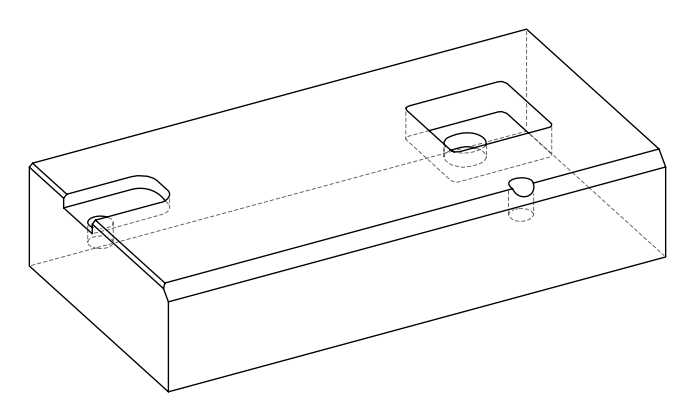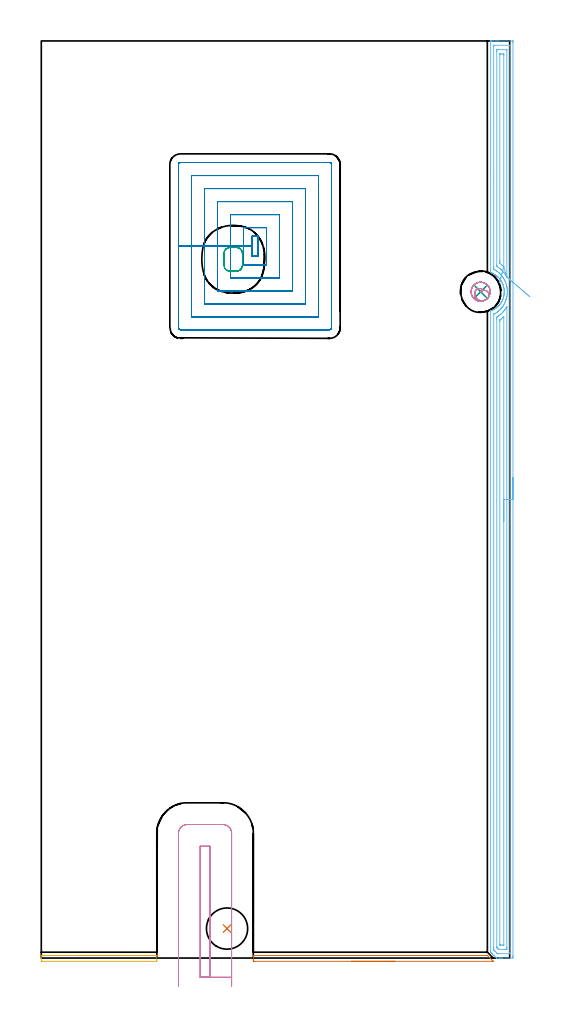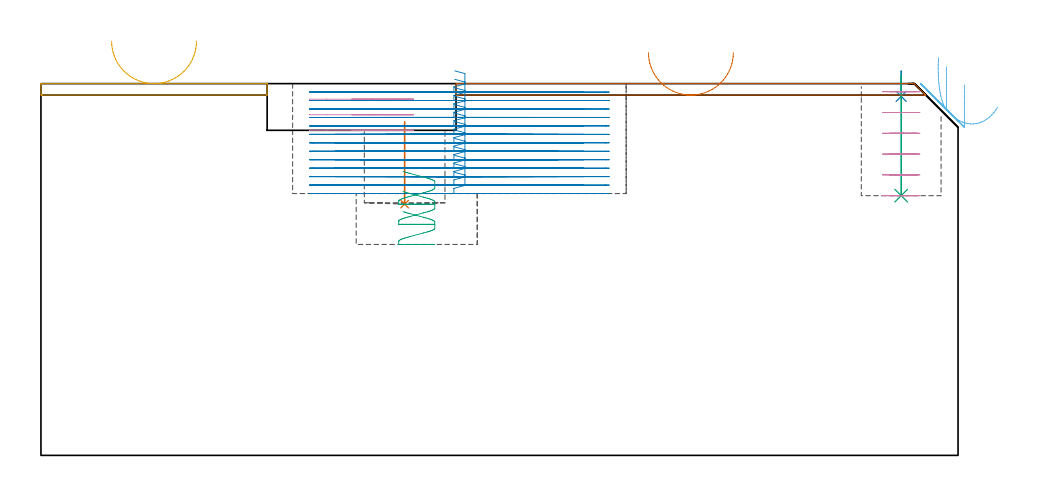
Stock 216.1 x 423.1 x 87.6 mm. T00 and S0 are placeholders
(PLAN: 10 operations, 6 tool changes, 49.2 min)
(1 INDEXABLE_INSERT_DRILL_BLIND_HOLE_FROM_SOLID | STEP1POCKET | NXT0302_009 | 0.08 min | 7975 mm3)
(2 SPOT_DRILL | STEP1POCKET_1 | NXT0321_9005460120000 | 0.05 min | 182 mm3)
(3 DRILL_BLIND_HOLE_INTO_CENTER | STEP1POCKET_1 | NXT0301_128 | 0.12 min | 2671 mm3)
(4 MILL_ROUGH_BLIND_HOLE_CONTOUR | STEP1POCKET_1 | NXT0201_013 | Spiral | 1.19 min | 4467 mm3)
(5 AREA_MILL | FG_CHAMFER_SURFACE | UGT0205_001 | 0.58 min | 201 mm3)
(6 AREA_MILL_1 | FG_CHAMFER_SURFACE_1 | UGT0205_001 | 13.73 min | 22233 mm3)
(7 AREA_MILL_2 | FG_CHAMFER_SURFACE_2 | UGT0205_001 | 1.03 min | 403 mm3)
(8 MILL_RECTANGULAR_POCKET | POCKET_RECTANGULAR_STRAIGHT | NXT0201_009 | Follow Part, ap 2, ae 75% | 29.89 min | 172721 mm3)
(9 MILL_RECTANGULAR_POCKET_1 | POCKET_RECTANGULAR_STRAIGHT_1 | UGT0201_104 | Follow Part, ap 5, ae 75% | 0.58 min | 8878 mm3)
(10 MILL_SLOT | SLOT_PARTIAL_RECTANGULAR | UGT0201_104 | Follow Part, ap 5, ae 75% | 1.97 min | 31008 mm3)
(TOOL NXT0302_009 | Index. Insert Drill 19mm [880-D1900L25-05] | D19 PA176 FL95 Z2)
(TOOL NXT0321_9005460120000 | NC Spot Drill, 142deg, 12mm, Carbide, Uncoated | D12 PA142 FL30 Z2)
(TOOL NXT0301_128 | Carbide Drill 12mm [861.1-1200-036A1-GP GC34] | D12 PA150 FL37.4 Z2)
(TOOL NXT0201_013 | ENDMILL 10mm | D10 FL30 Z4)
(TOOL UGT0205_001 | Chamfer Mill 20 x 3 x 45 deg. | D20 FL50 Z2)
(TOOL NXT0201_009 | ENDMILL 8mm [2P460-0800-NA 1630] | D8 FL26 Z6)
(TOOL UGT0201_104 | End Mill 20 mm | D20 FL22 Z2)
(OP 1 INDEXABLE_INSERT_DRILL_BLIND_HOLE_FROM_SOLID)
G17 G21 G94 G90
T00 M6
G54
G17 G0 G90 X85.7 Y13.6 S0 M3
G43 Z97.6 H1
G94 G81 G98 Z59.2 F250. R78.6
G80
M5
M2
(OP 2 SPOT_DRILL)
G17 G21 G94 G90
T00 M6
G54
G17 G0 G90 X202.7 Y307.4 S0 M3
G43 Z97.6 H0
G94 G81 G98 Z84.6 F250. R90.6
G80
M5
M2
(OP 3 DRILL_BLIND_HOLE_INTO_CENTER)
G17 G21 G94 G90
T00 M6
G54
G17 G0 G90 X202.7 Y307.4 S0 M3
G43 Z97.6 H1
G94 G81 G98 Z61.2 F250. R89.6
G80
M5
M2
(OP 4 MILL_ROUGH_BLIND_HOLE_CONTOUR)
G17 G21 G94 G90
T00 M6
G54
G17 G0 G90 X202.7 Y307.4 S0 M3
G43 Z97.6 H0
Z85.7
G94 G3 X202.96 Y308.761 R0.706 F250.
X200.654 Y308.21 R2.063
X201.122 Y303.937 R2.904
X205.907 Y304.388 R3.633
X205.712 Y310.607 R4.4
X205.907 Y304.388 R-4.4
X205.81 Y307.498 R2.2
X202.7 Y307.4 R2.2
G0 Z80.8
G3 X202.96 Y308.761 R0.706
X200.654 Y308.21 R2.063
X201.122 Y303.937 R2.904
X205.907 Y304.388 R3.633
X205.712 Y310.607 R4.4
X205.907 Y304.388 R-4.4
X205.81 Y307.498 R2.2
X202.7 Y307.4 R2.2
G0 Z75.9
G3 X202.96 Y308.761 R0.706
X200.654 Y308.21 R2.063
X201.122 Y303.937 R2.904
X205.907 Y304.388 R3.633
X205.712 Y310.607 R4.4
X205.907 Y304.388 R-4.4
X205.81 Y307.498 R2.2
X202.7 Y307.4 R2.2
G0 Z71.
G3 X202.96 Y308.761 R0.706
X200.654 Y308.21 R2.063
X201.122 Y303.937 R2.904
X205.907 Y304.388 R3.633
X205.712 Y310.607 R4.4
X205.907 Y304.388 R-4.4
X205.81 Y307.498 R2.2
X202.7 Y307.4 R2.2
G0 Z66.1
G3 X202.96 Y308.761 R0.706
X200.654 Y308.21 R2.063
X201.122 Y303.937 R2.904
X205.907 Y304.388 R3.633
X205.712 Y310.607 R4.4
X205.907 Y304.388 R-4.4
X205.81 Y307.498 R2.2
X202.7 Y307.4 R2.2
G0 Z61.2
G3 X202.96 Y308.761 R0.706
X200.654 Y308.21 R2.063
X201.122 Y303.937 R2.904
X205.907 Y304.388 R3.633
X205.712 Y310.607 R4.4
X205.907 Y304.388 R-4.4
X205.81 Y307.498 R2.2
X202.7 Y307.4 R2.2
G0 Z97.6
M5
M2
(OP 5 AREA_MILL)
G17 G21 G94 G90
T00 M6
G54
G17 G0 G90 X16.65 Y1.2 S1061 M3
G43 Z97.6 H0
G94 G1 X16.688 Z96.728 F250.
X16.802 Z95.863
X16.991 Z95.012
X17.253 Z94.18
X17.587 Z93.374
X17.99 Z92.6
X18.459 Z91.864
X18.99 Z91.172
X19.579 Z90.529
X20.222 Z89.939
X20.914 Z89.408
X21.65 Z88.94
X22.424 Z88.537
X23.23 Z88.203
X24.062 Z87.941
X24.914 Z87.752
X25.778 Z87.638
X26.65 Z87.6
X53.229
X53.29 Y1.195 Z87.593
X53.3 Y1.049 Z87.447
X53.299 Y-1.492 Z84.906
X53.229 Y-1.5 Z84.9
X0.306 Y-1.499 Z84.901
X0.071 Y-1.496 Z84.904
X0.001 Y-1.492 Z84.906
Y1.051 Z87.449
X0.01 Y1.195 Z87.593
X0.071 Y1.2 Z87.6
X26.65
X27.522 Z87.638
X28.387 Z87.752
X29.238 Z87.941
X30.07 Z88.203
X30.876 Z88.537
X31.65 Z88.94
X32.386 Z89.408
X33.078 Z89.939
X33.721 Z90.529
X34.31 Z91.172
X34.842 Z91.864
X35.31 Z92.6
X35.713 Z93.374
X36.047 Z94.18
X36.309 Z95.012
X36.498 Z95.863
X36.612 Z96.728
X36.65 Z97.6
M5
M2
(OP 6 AREA_MILL_1)
G17 G21 G94 G90
T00 M6
G54
G17 G0 G90 X217.6 Y221.55 S1061 M3
G43 Z97.6 H0
Z87.3
G94 G1 Y221.512 Z86.428 F250.
Y221.398 Z85.564
Y221.209 Z84.712
Y220.947 Z83.88
Y220.613 Z83.074
Y220.21 Z82.3
Y219.742 Z81.564
Y219.21 Z80.872
Y218.621 Z80.229
Y217.978 Z79.64
Y217.286 Z79.109
Y216.55 Z78.64
Y215.776 Z78.237
Y214.97 Z77.903
Y214.138 Z77.641
Y213.286 Z77.452
Y212.422 Z77.338
Y211.55 Z77.3
Y1.165
X217.599 Y0.624 Z77.301
X217.597 Y0.275 Z77.302
X217.593 Y0.01 Z77.304
X217.256 Y0. Z77.641
X212.887 Z82.007
X212.359 Z82.538
X212.013 Z82.883
X211.485 Z83.411
X211.139 Z83.755
X210.057 Z84.841
X210.047 Y0.001 Z84.851
X210.006 Y0.005 Z84.891
X209.971 Y0.028 Z84.926
X208.837 Y1.163 Z86.062
X208.227 Y1.772 Z86.671
X208.184 Y1.815 Z86.715
X207.983 Y2.017 Z86.916
X207.935 Y2.063 Z86.962
X207.886 Y2.113 Z87.013
X207.698 Y2.302 Z87.201
X207.644 Y2.354 Z87.253
X207.588 Y2.411 Z87.31
X207.43 Y2.572 Z87.466
X207.299 Y2.705 Z87.584
X207.3 Y3.305 Z87.6
Y298.244
X207.304 Y298.518 Z87.59
X207.381 Y298.554 Z87.515
X207.62 Y298.66 Z87.279
X207.644 Y298.67 Z87.255
X208.081 Y298.858 Z86.818
X208.275 Y298.941 Z86.623
X208.518 Y299.058 Z86.38
X208.604 Y299.099 Z86.294
X208.671 Y299.138 Z86.228
X208.955 Y299.306 Z85.942
X209.167 Y299.43 Z85.733
X209.392 Y299.577 Z85.508
X209.58 Y299.701 Z85.318
X209.829 Y299.881 Z85.066
X209.984 Y299.992 Z84.914
X210.033 Y300.032 Z84.866
X210.058 Y300.052 Z84.841
X210.51 Y300.448 Z84.388
X210.702 Y300.628 Z84.198
X210.949 Y300.86 Z83.949
X211.007 Y300.926 Z83.891
X211.139 Y301.077 Z83.757
X211.36 Y301.326 Z83.538
X211.576 Y301.592 Z83.32
X211.659 Y301.691 Z83.24
X211.731 Y301.779 Z83.169
X211.841 Y301.931 Z83.058
X212.013 Y302.19 Z82.885
X212.085 Y302.298 Z82.812
X212.318 Y302.672 Z82.581
X212.524 Y303.05 Z82.375
X212.532 Y303.065 Z82.367
X212.732 Y303.463 Z82.166
X212.778 Y303.566 Z82.119
X212.795 Y303.607 Z82.103
X212.887 Y303.83 Z82.013
X212.959 Y304.01 Z81.939
X213.122 Y304.459 Z81.777
X213.255 Y304.904 Z81.643
X213.366 Y305.352 Z81.531
X213.455 Y305.798 Z81.444
X213.52 Y306.246 Z81.376
X213.523 Y306.288 Z81.37
X213.542 Y306.478 Z81.351
X213.563 Y306.692 Z81.329
X213.565 Y306.746 Z81.326
X213.568 Y306.804 Z81.321
X213.571 Y306.855 Z81.319
X213.574 Y306.931 Z81.313
X213.588 Y307.154 Z81.307
Y307.41 Z81.303
X213.589 Y307.586 Z81.305
X213.586 Y307.658 Z81.307
X213.581 Y307.781 Z81.315
X213.568 Y308.032 Z81.324
X213.564 Y308.076 Z81.327
X213.53 Y308.48 Z81.369
X213.518 Y308.569 Z81.382
X213.467 Y308.926 Z81.431
X213.383 Y309.373 Z81.517
X213.276 Y309.819 Z81.623
X213.236 Y309.954 Z81.663
X213.178 Y310.151 Z81.72
X213.142 Y310.267 Z81.753
X213.126 Y310.31 Z81.766
X213.069 Y310.478 Z81.827
X212.986 Y310.713 Z81.908
X212.864 Y311.016 Z82.036
X212.785 Y311.204 Z82.112
X212.732 Y311.334 Z82.166
X212.629 Y311.549 Z82.27
X212.601 Y311.606 Z82.298
X212.356 Y312.056 Z82.544
X212.089 Y312.499 Z82.809
X212.013 Y312.612 Z82.885
X211.841 Y312.867 Z83.058
X211.643 Y313.133 Z83.257
X211.431 Y313.398 Z83.468
X210.95 Y313.932 Z83.949
X210.702 Y314.176 Z84.194
X210.593 Y314.286 Z84.305
X210.54 Y314.332 Z84.36
X210.391 Y314.459 Z84.508
X210.266 Y314.564 Z84.63
X210.19 Y314.63 Z84.708
X210.058 Y314.742 Z84.841
X209.768 Y314.967 Z85.132
X209.471 Y315.179 Z85.429
X209.167 Y315.373 Z85.733
X208.724 Y315.629 Z86.175
X208.264 Y315.871 Z86.636
X208.081 Y315.956 Z86.816
X208.048 Y315.972 Z86.849
X207.821 Y316.073 Z87.078
X207.634 Y316.145 Z87.266
X207.304 Y316.282 Z87.59
X207.3 Y317.013 Z87.6
Y422.923
X207.302 Y423.09 Z87.588
X207.434 Y423.097 Z87.459
X207.572 Y423.1 Z87.327
X207.826 Z87.073
X208.518 Z86.377
X209.737 Z85.159
X210.266 Z84.629
X210.875 Z84.02
X217.256 Z77.642
X217.524 Y423.096 Z77.374
X217.592 Y423.09 Z77.305
X217.599 Y423.019 Z77.299
X217.6 Y422.476 Z77.3
Y211.55
X216.186 Z78.714
X216.185 Y2.411 Z78.715
X216.183 Y2.065 Z78.717
X216.181 Y2.023 Z78.719
X216.179 Y2.01 Z78.721
X216.151 Y2.007 Z78.749
X216.044 Y2.003 Z78.856
X215.91 Y2. Z78.99
X211.139 Y2.001 Z83.761
X210.664 Y2.004 Z84.236
X210.469 Y2.01 Z84.431
X210.266 Y2.196 Z84.634
X210.042 Y2.411 Z84.858
X209.392 Y3.058 Z85.508
X209.146 Y3.305 Z85.754
X208.889 Y3.569 Z86.011
X208.721 Y3.743 Z86.179
X208.719 Y3.825 Z86.181
X208.716 Y3.997 Z86.184
X208.715 Y4.199 Z86.185
X208.714 Y4.892 Z86.186
X208.715 Y296.803 Z86.185
X208.717 Y296.976 Z86.183
X208.72 Y297.018 Z86.18
X208.722 Y297.033 Z86.178
X208.734 Y297.042 Z86.166
X208.788 Y297.074 Z86.112
X209.314 Y297.35 Z85.586
X209.363 Y297.379 Z85.537
X209.392 Y297.397 Z85.508
X209.905 Y297.72 Z84.995
X210.266 Y297.959 Z84.634
X210.431 Y298.075 Z84.469
X210.662 Y298.244 Z84.238
X210.924 Y298.465 Z83.976
X211.139 Y298.653 Z83.761
X211.391 Y298.881 Z83.509
X211.665 Y299.138 Z83.235
X211.838 Y299.317 Z83.062
X212.013 Y299.509 Z82.887
X212.253 Y299.786 Z82.647
X212.459 Y300.032 Z82.441
X212.651 Y300.273 Z82.249
X212.887 Y300.595 Z82.013
X213.02 Y300.789 Z81.88
X213.109 Y300.926 Z81.791
X213.361 Y301.335 Z81.539
X213.637 Y301.819 Z81.263
X213.664 Y301.868 Z81.236
X213.681 Y301.901 Z81.219
X213.761 Y302.061 Z81.139
X213.968 Y302.501 Z80.932
X214.056 Y302.713 Z80.844
X214.224 Y303.133 Z80.676
X214.396 Y303.607 Z80.504
X214.431 Y303.711 Z80.469
X214.455 Y303.79 Z80.445
X214.634 Y304.42 Z80.266
X214.65 Y304.484 Z80.25
X214.654 Y304.501 Z80.246
X214.803 Y305.222 Z80.097
X214.833 Y305.394 Z80.067
X214.919 Y305.997 Z79.981
X214.948 Y306.288 Z79.952
X214.986 Y306.822 Z79.914
X214.998 Y307.182 Z79.902
X214.997 Y307.705 Z79.903
X214.98 Y308.076 Z79.92
X214.932 Y308.665 Z79.968
X214.896 Y308.969 Z80.004
X214.85 Y309.3 Z80.05
X214.779 Y309.715 Z80.121
X214.748 Y309.863 Z80.152
X214.634 Y310.372 Z80.266
X214.528 Y310.757 Z80.372
X214.483 Y310.912 Z80.417
X214.23 Y311.651 Z80.67
X214.092 Y311.989 Z80.808
X213.853 Y312.544 Z81.047
X213.761 Y312.737 Z81.139
X213.516 Y313.188 Z81.384
X213.373 Y313.438 Z81.527
X213.188 Y313.745 Z81.712
X212.887 Y314.207 Z82.013
X212.799 Y314.332 Z82.101
X212.516 Y314.711 Z82.384
X212.073 Y315.226 Z82.827
X212.013 Y315.29 Z82.887
X211.613 Y315.706 Z83.287
X211.18 Y316.119 Z83.72
X211.139 Y316.155 Z83.761
X210.924 Y316.339 Z83.976
X210.266 Y316.841 Z84.634
X210.023 Y317.013 Z84.877
X209.392 Y317.394 Z85.508
X208.745 Y317.762 Z86.155
X208.721 Y317.784 Z86.179
X208.719 Y317.809 Z86.181
X208.717 Y317.907 Z86.183
X208.714 Y318.6 Z86.186
Y318.801
X208.715 Y420.689 Z86.185
X208.717 Y421.035 Z86.183
X208.719 Y421.077 Z86.181
X208.721 Y421.09 Z86.179
X208.749 Y421.093 Z86.151
X208.856 Y421.097 Z86.044
X208.99 Y421.1 Z85.91
X215.98 Z78.92
X216.136 Y421.097 Z78.764
X216.168 Y421.093 Z78.732
X216.179 Y421.09 Z78.721
X216.181 Y421.08 Z78.719
X216.183 Y421.043 Z78.717
X216.185 Y420.89 Z78.715
X216.186 Y211.55 Z78.714
X214.772 Z80.128
X214.771 Y4.952 Z80.129
X214.769 Y4.199 Z80.131
X214.767 Y4.063 Z80.133
X214.765 Y4.02 Z80.135
X214.731 Y4.01 Z80.169
X214.634 Y4.008 Z80.266
X213.954 Y4.001 Z80.946
X211.333 Z83.567
X211.139 Y4.004 Z83.761
X210.945 Y4.01 Z83.955
X210.897 Y4.014 Z84.003
X210.87 Y4.037 Z84.03
X210.813 Y4.089 Z84.087
X210.701 Y4.199 Z84.199
X210.266 Y4.64 Z84.634
X210.158 Y4.754 Z84.742
X210.135 Y4.788 Z84.765
X210.132 Y4.859 Z84.768
X210.13 Y4.952 Z84.77
X210.129 Y5.092 Z84.771
X210.128 Y5.233 Z84.772
X210.129 Y294.809 Z84.771
X210.132 Y295.563 Z84.768
X210.134 Y295.632 Z84.766
X210.136 Y295.661 Z84.764
X210.155 Y295.676 Z84.745
X210.266 Y295.751 Z84.634
X210.684 Y296.029 Z84.216
X211.139 Y296.338 Z83.761
X211.208 Y296.387 Z83.692
X211.301 Y296.457 Z83.599
X211.69 Y296.787 Z83.21
X212.013 Y297.068 Z82.887
X212.16 Y297.2 Z82.74
X212.321 Y297.35 Z82.579
X212.608 Y297.636 Z82.292
X212.887 Y297.937 Z82.013
X213.031 Y298.097 Z81.869
X213.158 Y298.244 Z81.742
X213.43 Y298.582 Z81.47
X213.761 Y299. Z81.139
X213.819 Y299.078 Z81.081
X213.861 Y299.138 Z81.039
X214.172 Y299.611 Z80.728
X214.436 Y300.032 Z80.464
X214.511 Y300.158 Z80.389
X214.634 Y300.373 Z80.266
X214.701 Y300.486 Z80.199
X214.759 Y300.583 Z80.141
X214.765 Y300.452 Z80.136
X214.769 Y300.172 Z80.131
X214.771 Y300.032 Z80.129
X214.772 Y211.55 Z80.128
X213.357 Z81.543
Y6.238
X213.355 Y6.11 Z81.545
X213.352 Y6.026 Z81.548
X213.35 Y6.009 Z81.55
X213.343 Y6.006 Z81.557
X213.317 Y6.004 Z81.583
X212.887 Y6. Z82.013
X211.999 Z82.901
X211.588 Y6.01 Z83.312
X211.549 Y6.016 Z83.351
X211.546 Y6.049 Z83.354
X211.544 Y6.097 Z83.356
X211.543 Y6.144 Z83.357
Y6.467
Y293.775
X211.545 Y294.255 Z83.355
X211.548 Y294.359 Z83.352
X211.55 Y294.379 Z83.35
X211.564 Y294.393 Z83.336
X211.607 Y294.428 Z83.293
X211.94 Y294.669 Z82.96
X211.982 Y294.701 Z82.918
X212.013 Y294.727 Z82.887
X212.458 Y295.108 Z82.442
X212.887 Y295.48 Z82.013
X212.93 Y295.519 Z81.97
X213.266 Y295.826 Z81.634
X213.351 Y295.898 Z81.549
X213.354 Y295.802 Z81.546
X213.356 Y295.676 Z81.544
X213.357 Y295.563 Z81.543
Y295.391
Y211.55
Y210.678 Z81.581
Y209.814 Z81.695
Y208.962 Z81.883
Y208.13 Z82.146
Y207.324 Z82.48
Y206.55 Z82.882
Y205.814 Z83.351
Y205.122 Z83.882
Y204.479 Z84.472
Y203.89 Z85.115
Y203.358 Z85.807
Y202.89 Z86.543
Y202.487 Z87.317
Y202.153 Z88.123
Y201.891 Z88.955
Y201.702 Z89.806
Y201.588 Z90.671
Y201.55 Z91.543
G0 Z97.6
X225.416 Y305.084
Z82.043
G1 X224.992 Y305.446 Z81.372
X224.526 Y305.845 Z80.753
X224.02 Y306.278 Z80.189
X223.479 Y306.741 Z79.685
X222.906 Y307.231 Z79.245
X222.307 Y307.744 Z78.873
X221.685 Y308.276 Z78.571
X221.046 Y308.823 Z78.341
X220.393 Y309.381 Z78.185
X219.733 Y309.946 Z78.105
X219.07 Y310.513 Z78.101
X218.41 Y311.078 Z78.173
X217.756 Y311.637 Z78.32
X217.115 Y312.185 Z78.542
X216.491 Y312.719 Z78.837
X215.889 Y313.234 Z79.202
X215.313 Y313.727 Z79.634
X214.769 Y314.193 Z80.131
X214.762 Y314.199 Z80.138
X214.751 Y314.212 Z80.149
X214.685 Y314.332 Z80.215
X214.634 Y314.421 Z80.266
X214.146 Y315.226 Z80.754
X213.761 Y315.792 Z81.139
X213.512 Y316.119 Z81.388
X212.887 Y316.855 Z82.013
X212.744 Y317.013 Z82.156
X212.381 Y317.385 Z82.519
X212.013 Y317.729 Z82.887
X211.814 Y317.907 Z83.086
X211.139 Y318.444 Z83.761
X210.655 Y318.801 Z84.245
X210.266 Y319.052 Z84.634
X210.185 Y319.106 Z84.715
X210.144 Y319.134 Z84.756
X210.135 Y319.274 Z84.765
X210.131 Y319.554 Z84.769
X210.129 Y319.694 Z84.771
Y418.148
X210.131 Y418.901 Z84.769
X210.133 Y419.037 Z84.767
X210.135 Y419.08 Z84.765
X210.169 Y419.09 Z84.731
X210.266 Y419.092 Z84.634
X210.946 Y419.099 Z83.954
X214.634 Z80.266
X214.699 Y419.098 Z80.201
X214.75 Y419.093 Z80.15
X214.762 Y419.09 Z80.138
X214.765 Y419.079 Z80.135
X214.768 Y419.041 Z80.132
X214.771 Y418.901 Z80.129
Y314.332
Y314.204
X214.77 Y314.194 Z80.13
X214.769 Y314.193 Z80.131
X213.351 Y318.883 Z81.549
X213.327 Y318.904 Z81.573
X213.223 Y318.998 Z81.677
X212.887 Y319.309 Z82.013
X212.45 Y319.694 Z82.45
X211.55 Y320.434 Z83.35
X211.548 Y320.588 Z83.352
X211.544 Y321.068 Z83.356
X211.543 Y321.482 Z83.357
Y321.963
Y416.862
X211.545 Y416.99 Z83.355
X211.548 Y417.074 Z83.352
X211.55 Y417.091 Z83.35
X211.557 Y417.093 Z83.343
X211.583 Y417.096 Z83.317
X212.013 Y417.1 Z82.887
X212.901 Z81.999
X213.312 Y417.09 Z81.588
X213.351 Y417.084 Z81.549
X213.354 Y417.051 Z81.546
X213.356 Y417.003 Z81.544
X213.357 Y416.956 Z81.543
Y416.633
Y319.053
X213.355 Y318.925 Z81.545
X213.352 Y318.887 Z81.548
X213.351 Y318.883 Z81.549
X213.137 Y318.076 Z81.802
X212.929 Y317.294 Z82.128
X212.73 Y316.542 Z82.522
X212.539 Y315.826 Z82.983
X212.36 Y315.152 Z83.507
X212.194 Y314.524 Z84.09
X212.041 Y313.948 Z84.727
X211.902 Y313.428 Z85.413
X211.78 Y312.968 Z86.144
X211.675 Y312.57 Z86.913
X211.587 Y312.24 Z87.716
X211.517 Y311.978 Z88.545
X211.466 Y311.786 Z89.395
X211.435 Y311.668 Z90.258
X211.423 Y311.622 Z91.129
X211.43 Y311.65 Z92.001
X211.457 Y311.751 Z92.867
X211.503 Y311.925 Z93.721
G0 Z97.6
M5
M2
(OP 7 AREA_MILL_2)
G17 G21 G94 G90
T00 M6
G54
G17 G0 G90 X163.15 Y-1.5 S1061 M3
G43 Z97.6 H0
Z94.9
G94 G1 X163.112 Z94.028 F250.
X162.998 Z93.164
X162.809 Z92.312
X162.547 Z91.48
X162.213 Z90.674
X161.81 Z89.9
X161.342 Z89.164
X160.81 Z88.472
X160.221 Z87.829
X159.578 Z87.24
X158.886 Z86.709
X158.15 Z86.24
X157.376 Z85.837
X156.57 Z85.503
X155.738 Z85.241
X154.887 Z85.052
X154.022 Z84.938
X153.15 Z84.9
X98.379
X98.169 Y-1.499 Z84.901
X97.934 Y-1.496 Z84.904
X97.802 Y-1.491 Z84.906
X97.8 Y-1.298 Z85.099
Y-1.033 Z85.364
Y-0.501 Z85.898
Y0.201 Z86.601
Y0.733 Z87.131
X97.801 Y0.92 Z87.319
X97.81 Y1.194 Z87.593
X97.934 Y1.2 Z87.6
X205.249
X205.796 Y1.196 Z87.586
X205.823 Y1.178 Z87.575
X208.034 Y-1.033 Z85.364
X208.218 Y-1.217 Z85.182
X208.357 Y-1.357 Z85.043
X208.467 Y-1.474 Z84.926
X208.487 Y-1.499 Z84.901
X208.235 Y-1.5 Z84.9
X153.15
X152.278 Z84.938
X151.414 Z85.052
X150.562 Z85.241
X149.73 Z85.503
X148.924 Z85.837
X148.15 Z86.24
X147.414 Z86.709
X146.722 Z87.24
X146.079 Z87.829
X145.49 Z88.472
X144.958 Z89.164
X144.49 Z89.9
X144.087 Z90.674
X143.753 Z91.48
X143.491 Z92.312
X143.302 Z93.164
X143.188 Z94.028
X143.15 Z94.9
G0 Z97.6
M5
M2
(OP 8 MILL_RECTANGULAR_POCKET)
G17 G21 G94 G90
T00 M6
G54
G17 G0 G90 X97.518 Y323.9 S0 M3
G43 Z97.601 H1
Z90.601
G94 G1 X99.9 Z89.963 F250.
Y333. Z87.525
X97.3 Z86.828
Y328.45 Z85.609
Y323.9 F500.
X99.9
Y333.
X97.3
Y328.45
X93.3
Y319.9
X103.9
Y337.
X93.3
Y328.45
X87.3
Y313.9
X109.9
Y343.
X87.3
Y328.45
X81.3
Y307.9
X115.9
Y349.
X81.3
Y328.45
X75.3
Y301.9
X121.9
Y355.
X75.3
Y328.45
X69.3
Y295.9
X127.9
Y361.
X69.3
Y328.45
X63.3
Y290.8
G3 X64.2 Y289.9 R0.9
G1 X133.
G3 X133.9 Y290.8 R0.9
G1 Y366.1
G3 X133. Y367. R0.9
G1 X64.2
G3 X63.3 Y366.1 R0.9
G1 Y328.45
Y327.45
G0 X97.518 Y323.9 Z88.609
G1 X99.9 Z87.971 F250.
Y333. Z85.532
X97.3 Z84.836
Y328.45 Z83.616
Y323.9 F500.
X99.9
Y333.
X97.3
Y328.45
X93.3
Y319.9
X103.9
Y337.
X93.3
Y328.45
X87.3
Y313.9
X109.9
Y343.
X87.3
Y328.45
X81.3
Y307.9
X115.9
Y349.
X81.3
Y328.45
X75.3
Y301.9
X121.9
Y355.
X75.3
Y328.45
X69.3
Y295.9
X127.9
Y361.
X69.3
Y328.45
X63.3
Y290.8
G3 X64.2 Y289.9 R0.9
G1 X133.
G3 X133.9 Y290.8 R0.9
G1 Y366.1
G3 X133. Y367. R0.9
G1 X64.2
G3 X63.3 Y366.1 R0.9
G1 Y328.45
Y327.45
G0 X97.518 Y323.9 Z86.616
G1 X99.9 Z85.978 F250.
Y333. Z83.54
X97.3 Z82.843
Y328.45 Z81.624
Y323.9 F500.
X99.9
Y333.
X97.3
Y328.45
X93.3
Y319.9
X103.9
Y337.
X93.3
Y328.45
X87.3
Y313.9
X109.9
Y343.
X87.3
Y328.45
X81.3
Y307.9
X115.9
Y349.
X81.3
Y328.45
X75.3
Y301.9
X121.9
Y355.
X75.3
Y328.45
X69.3
Y295.9
X127.9
Y361.
X69.3
Y328.45
X63.3
Y290.8
G3 X64.2 Y289.9 R0.9
G1 X133.
G3 X133.9 Y290.8 R0.9
G1 Y366.1
G3 X133. Y367. R0.9
G1 X64.2
G3 X63.3 Y366.1 R0.9
G1 Y328.45
Y327.45
G0 X97.518 Y323.9 Z84.624
G1 X99.9 Z83.986 F250.
Y333. Z81.547
X97.3 Z80.851
Y328.45 Z79.632
Y323.9 F500.
X99.9
Y333.
X97.3
Y328.45
X93.3
Y319.9
X103.9
Y337.
X93.3
Y328.45
X87.3
Y313.9
X109.9
Y343.
X87.3
Y328.45
X81.3
Y307.9
X115.9
Y349.
X81.3
Y328.45
X75.3
Y301.9
X121.9
Y355.
X75.3
Y328.45
X69.3
Y295.9
X127.9
Y361.
X69.3
Y328.45
X63.3
Y290.8
G3 X64.2 Y289.9 R0.9
G1 X133.
G3 X133.9 Y290.8 R0.9
G1 Y366.1
G3 X133. Y367. R0.9
G1 X64.2
G3 X63.3 Y366.1 R0.9
G1 Y328.45
Y327.45
G0 X97.518 Y323.9 Z82.632
G1 X99.9 Z81.993 F250.
Y333. Z79.555
X97.3 Z78.858
Y328.45 Z77.639
Y323.9 F500.
X99.9
Y333.
X97.3
Y328.45
X93.3
Y319.9
X103.9
Y337.
X93.3
Y328.45
X87.3
Y313.9
X109.9
Y343.
X87.3
Y328.45
X81.3
Y307.9
X115.9
Y349.
X81.3
Y328.45
X75.3
Y301.9
X121.9
Y355.
X75.3
Y328.45
X69.3
Y295.9
X127.9
Y361.
X69.3
Y328.45
X63.3
Y290.8
G3 X64.2 Y289.9 R0.9
G1 X133.
G3 X133.9 Y290.8 R0.9
G1 Y366.1
G3 X133. Y367. R0.9
G1 X64.2
G3 X63.3 Y366.1 R0.9
G1 Y328.45
Y327.45
G0 X97.518 Y323.9 Z80.639
G1 X99.9 Z80.001 F250.
Y333. Z77.563
X97.3 Z76.866
Y328.45 Z75.647
Y323.9 F500.
X99.9
Y333.
X97.3
Y328.45
X93.3
Y319.9
X103.9
Y337.
X93.3
Y328.45
X87.3
Y313.9
X109.9
Y343.
X87.3
Y328.45
X81.3
Y307.9
X115.9
Y349.
X81.3
Y328.45
X75.3
Y301.9
X121.9
Y355.
X75.3
Y328.45
X69.3
Y295.9
X127.9
Y361.
X69.3
Y328.45
X63.3
Y290.8
G3 X64.2 Y289.9 R0.9
G1 X133.
G3 X133.9 Y290.8 R0.9
G1 Y366.1
G3 X133. Y367. R0.9
G1 X64.2
G3 X63.3 Y366.1 R0.9
G1 Y328.45
Y327.45
G0 X97.518 Y323.9 Z78.647
G1 X99.9 Z78.009 F250.
Y333. Z75.57
X97.3 Z74.874
Y328.45 Z73.654
Y323.9 F500.
X99.9
Y333.
X97.3
Y328.45
X93.3
Y319.9
X103.9
Y337.
X93.3
Y328.45
X87.3
Y313.9
X109.9
Y343.
X87.3
Y328.45
X81.3
Y307.9
X115.9
Y349.
X81.3
Y328.45
X75.3
Y301.9
X121.9
Y355.
X75.3
Y328.45
X69.3
Y295.9
X127.9
Y361.
X69.3
Y328.45
X63.3
Y290.8
G3 X64.2 Y289.9 R0.9
G1 X133.
G3 X133.9 Y290.8 R0.9
G1 Y366.1
G3 X133. Y367. R0.9
G1 X64.2
G3 X63.3 Y366.1 R0.9
G1 Y328.45
Y327.45
G0 X97.518 Y323.9 Z76.654
G1 X99.9 Z76.016 F250.
Y333. Z73.578
X97.3 Z72.881
Y328.45 Z71.662
Y323.9 F500.
X99.9
Y333.
X97.3
Y328.45
X93.3
Y319.9
X103.9
Y337.
X93.3
Y328.45
X87.3
Y313.9
X109.9
Y343.
X87.3
Y328.45
X81.3
Y307.9
X115.9
Y349.
X81.3
Y328.45
X75.3
Y301.9
X121.9
Y355.
X75.3
Y328.45
X69.3
Y295.9
X127.9
Y361.
X69.3
Y328.45
X63.3
Y290.8
G3 X64.2 Y289.9 R0.9
G1 X133.
G3 X133.9 Y290.8 R0.9
G1 Y366.1
G3 X133. Y367. R0.9
G1 X64.2
G3 X63.3 Y366.1 R0.9
G1 Y328.45
Y327.45
G0 X97.518 Y323.9 Z74.662
G1 X99.9 Z74.024 F250.
Y333. Z71.585
X97.3 Z70.889
Y328.45 Z69.67
Y323.9 F500.
X99.9
Y333.
X97.3
Y328.45
X93.3
Y319.9
X103.9
Y337.
X93.3
Y328.45
X87.3
Y313.9
X109.9
Y343.
X87.3
Y328.45
X81.3
Y307.9
X115.9
Y349.
X81.3
Y328.45
X75.3
Y301.9
X121.9
Y355.
X75.3
Y328.45
X69.3
Y295.9
X127.9
Y361.
X69.3
Y328.45
X63.3
Y290.8
G3 X64.2 Y289.9 R0.9
G1 X133.
G3 X133.9 Y290.8 R0.9
G1 Y366.1
G3 X133. Y367. R0.9
G1 X64.2
G3 X63.3 Y366.1 R0.9
G1 Y328.45
Y327.45
G0 X97.518 Y323.9 Z72.67
G1 X99.9 Z72.031 F250.
Y333. Z69.593
X97.3 Z68.896
Y328.45 Z67.677
Y323.9 F500.
X99.9
Y333.
X97.3
Y328.45
X93.3
Y319.9
X103.9
Y337.
X93.3
Y328.45
X87.3
Y313.9
X109.9
Y343.
X87.3
Y328.45
X81.3
Y307.9
X115.9
Y349.
X81.3
Y328.45
X75.3
Y301.9
X121.9
Y355.
X75.3
Y328.45
X69.3
Y295.9
X127.9
Y361.
X69.3
Y328.45
X63.3
Y290.8
G3 X64.2 Y289.9 R0.9
G1 X133.
G3 X133.9 Y290.8 R0.9
G1 Y366.1
G3 X133. Y367. R0.9
G1 X64.2
G3 X63.3 Y366.1 R0.9
G1 Y328.45
Y327.45
G0 X97.518 Y323.9 Z70.677
G1 X99.9 Z70.039 F250.
Y333. Z67.601
X97.3 Z66.904
Y328.45 Z65.685
Y323.9 F500.
X99.9
Y333.
X97.3
Y328.45
X93.3
Y319.9
X103.9
Y337.
X93.3
Y328.45
X87.3
Y313.9
X109.9
Y343.
X87.3
Y328.45
X81.3
Y307.9
X115.9
Y349.
X81.3
Y328.45
X75.3
Y301.9
X121.9
Y355.
X75.3
Y328.45
X69.3
Y295.9
X127.9
Y361.
X69.3
Y328.45
X63.3
Y290.8
G3 X64.2 Y289.9 R0.9
G1 X133.
G3 X133.9 Y290.8 R0.9
G1 Y366.1
G3 X133. Y367. R0.9
G1 X64.2
G3 X63.3 Y366.1 R0.9
G1 Y328.45
Y327.45
G0 X97.518 Y323.9 Z68.685
G1 X99.9 Z68.047 F250.
Y333. Z65.608
X97.3 Z64.912
Y328.45 Z63.692
Y323.9 F500.
X99.9
Y333.
X97.3
Y328.45
X93.3
Y319.9
X103.9
Y337.
X93.3
Y328.45
X87.3
Y313.9
X109.9
Y343.
X87.3
Y328.45
X81.3
Y307.9
X115.9
Y349.
X81.3
Y328.45
X75.3
Y301.9
X121.9
Y355.
X75.3
Y328.45
X69.3
Y295.9
X127.9
Y361.
X69.3
Y328.45
X63.3
Y290.8
G3 X64.2 Y289.9 R0.9
G1 X133.
G3 X133.9 Y290.8 R0.9
G1 Y366.1
G3 X133. Y367. R0.9
G1 X64.2
G3 X63.3 Y366.1 R0.9
G1 Y328.45
Y327.45
G0 X97.518 Y323.9 Z66.692
G1 X99.9 Z66.054 F250.
Y333. Z63.616
X97.3 Z62.919
Y328.45 Z61.7
Y323.9 F500.
X99.9
Y333.
X97.3
Y328.45
X93.3
Y319.9
X103.9
Y337.
X93.3
Y328.45
X87.3
Y313.9
X109.9
Y343.
X87.3
Y328.45
X81.3
Y307.9
X115.9
Y349.
X81.3
Y328.45
X75.3
Y301.9
X121.9
Y355.
X75.3
Y328.45
X69.3
Y295.9
X127.9
Y361.
X69.3
Y328.45
X63.3
Y290.8
G3 X64.2 Y289.9 R0.9
G1 X133.
G3 X133.9 Y290.8 R0.9
G1 Y366.1
G3 X133. Y367. R0.9
G1 X64.2
G3 X63.3 Y366.1 R0.9
G1 Y328.45
Y327.45
G0 Z97.601
M5
M2
(OP 9 MILL_RECTANGULAR_POCKET_1)
G17 G21 G94 G90
T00 M6
G54
G17 G0 G90 X85.325 Y317.533 S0 M3
G43 Z97.601 H0
Z66.913
G94 G1 X85.649 Y317.299 Z66.806 F250.
X86.054 Y317.097 Z66.685
X86.485 Y316.963 Z66.564
X86.933 Y316.9 Z66.443
X90.167 Z65.576
X90.615 Y316.963 Z65.455
X91.046 Y317.097 Z65.334
X91.451 Y317.299 Z65.213
X91.817 Y317.563 Z65.092
X92.137 Y317.883 Z64.97
X92.401 Y318.249 Z64.849
X92.603 Y318.654 Z64.728
X92.737 Y319.085 Z64.607
X92.8 Y319.533 Z64.486
Y325.167 Z62.976
X92.737 Y325.615 Z62.855
X92.603 Y326.046 Z62.734
X92.401 Y326.451 Z62.613
X92.137 Y326.817 Z62.492
X91.817 Y327.137 Z62.371
X91.451 Y327.401 Z62.25
X91.046 Y327.603 Z62.129
X90.615 Y327.737 Z62.008
X90.167 Y327.8 Z61.887
X86.933 Z61.02
X86.485 Y327.737 Z60.899
X86.054 Y327.603 Z60.778
X85.649 Y327.401 Z60.657
X85.283 Y327.137 Z60.536
X84.963 Y326.817 Z60.415
X84.699 Y326.451 Z60.293
X84.497 Y326.046 Z60.172
X84.363 Y325.615 Z60.051
X84.3 Y325.167 Z59.93
Y325. Z59.885
Y322.35 Z59.175
Y319.7 F500.
G3 X87.1 Y316.9 R2.8
G1 X90.
G3 X92.8 Y319.7 R2.8
G1 Y325.
G3 X90. Y327.8 R2.8
G1 X87.1
G3 X84.3 Y325. R2.8
G1 Y322.35
Y321.35
G0 X85.325 Y317.533 Z62.175
G1 X85.649 Y317.299 Z62.068 F250.
X86.054 Y317.097 Z61.947
X86.485 Y316.963 Z61.826
X86.933 Y316.9 Z61.705
X90.167 Z60.838
X90.615 Y316.963 Z60.717
X91.046 Y317.097 Z60.596
X91.451 Y317.299 Z60.475
X91.817 Y317.563 Z60.354
X92.137 Y317.883 Z60.233
X92.401 Y318.249 Z60.112
X92.603 Y318.654 Z59.991
X92.737 Y319.085 Z59.87
X92.8 Y319.533 Z59.748
Y325.167 Z58.239
X92.737 Y325.615 Z58.118
X92.603 Y326.046 Z57.997
X92.401 Y326.451 Z57.875
X92.137 Y326.817 Z57.754
X91.817 Y327.137 Z57.633
X91.451 Y327.401 Z57.512
X91.046 Y327.603 Z57.391
X90.615 Y327.737 Z57.27
X90.167 Y327.8 Z57.149
X86.933 Z56.282
X86.485 Y327.737 Z56.161
X86.054 Y327.603 Z56.04
X85.649 Y327.401 Z55.919
X85.283 Y327.137 Z55.798
X84.963 Y326.817 Z55.677
X84.699 Y326.451 Z55.556
X84.497 Y326.046 Z55.435
X84.363 Y325.615 Z55.314
X84.3 Y325.167 Z55.193
Y325. Z55.148
Y322.35 Z54.438
Y319.7 F500.
G3 X87.1 Y316.9 R2.8
G1 X90.
G3 X92.8 Y319.7 R2.8
G1 Y325.
G3 X90. Y327.8 R2.8
G1 X87.1
G3 X84.3 Y325. R2.8
G1 Y322.35
Y321.35
G0 X85.325 Y317.533 Z57.438
G1 X85.649 Y317.299 Z57.33 F250.
X86.054 Y317.097 Z57.209
X86.485 Y316.963 Z57.088
X86.933 Y316.9 Z56.967
X90.167 Z56.101
X90.615 Y316.963 Z55.979
X91.046 Y317.097 Z55.858
X91.451 Y317.299 Z55.737
X91.817 Y317.563 Z55.616
X92.137 Y317.883 Z55.495
X92.401 Y318.249 Z55.374
X92.603 Y318.654 Z55.253
X92.737 Y319.085 Z55.132
X92.8 Y319.533 Z55.011
Y325.167 Z53.501
X92.737 Y325.615 Z53.38
X92.603 Y326.046 Z53.259
X92.401 Y326.451 Z53.138
X92.137 Y326.817 Z53.017
X91.817 Y327.137 Z52.896
X91.451 Y327.401 Z52.775
X91.046 Y327.603 Z52.653
X90.615 Y327.737 Z52.532
X90.167 Y327.8 Z52.411
X86.933 Z51.545
X86.485 Y327.737 Z51.424
X86.054 Y327.603 Z51.302
X85.649 Y327.401 Z51.181
X85.283 Y327.137 Z51.06
X84.963 Y326.817 Z50.939
X84.699 Y326.451 Z50.818
X84.497 Y326.046 Z50.697
X84.363 Y325.615 Z50.576
X84.3 Y325.167 Z50.455
Y325. Z50.41
Y322.35 Z49.7
Y319.7 F500.
G3 X87.1 Y316.9 R2.8
G1 X90.
G3 X92.8 Y319.7 R2.8
G1 Y325.
G3 X90. Y327.8 R2.8
G1 X87.1
G3 X84.3 Y325. R2.8
G1 Y322.35
Y321.35
G0 Z97.601
M5
M2
(OP 10 MILL_SLOT)
G17 G21 G94 G90
T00 M6
G54
G17 G0 G90 X87.8 Y-13. S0 M3
G43 Z97.601 H0
Z83.934
G94 G1 Y-10. F250.
Y-8.913 F500.
X77.8
G3 X73.3 Y-8.913 R10.
G1 Y51.6
X77.8
Y-8.913
X87.8
Y57.6
G3 X83.8 Y61.6 R4.
G1 X67.3
G3 X63.3 Y57.6 R4.
G1 Y-10.
Y-13. F250.
G0 X87.8 Z80.267
G1 Y-10.
Y-8.913 F500.
X77.8
G3 X73.3 Y-8.913 R10.
G1 Y51.6
X77.8
Y-8.913
X87.8
Y57.6
G3 X83.8 Y61.6 R4.
G1 X67.3
G3 X63.3 Y57.6 R4.
G1 Y-10.
Y-13. F250.
G0 X87.8 Z76.6
G1 Y-10.
Y-8.913 F500.
X77.8
G3 X73.3 Y-8.913 R10.
G1 Y51.6
X77.8
Y-8.913
X87.8
Y57.6
G3 X83.8 Y61.6 R4.
G1 X67.3
G3 X63.3 Y57.6 R4.
G1 Y-10.
Y-13. F250.
G0 Z97.601
M5
M2
